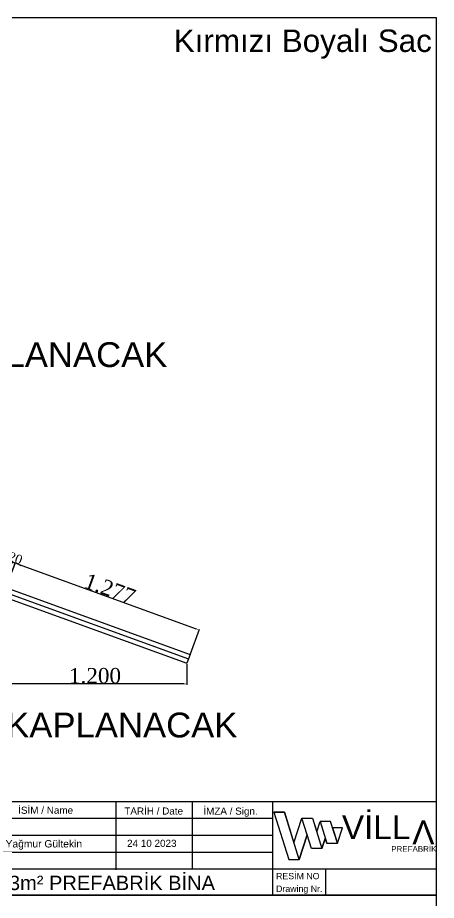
# Model space of a CAD drawing. Header units: millimetres. Extents: x 207124 to 218642, y -214832 to -203379.
# Drawn here: x 215909 to 218642, y -209141 to -203379 of the extents above; entities that cross this region are included whole.
import ezdxf
from ezdxf.enums import TextEntityAlignment as Align

# ---------------------------------------------------------------- set-up
doc = ezdxf.new("R2010")
doc.units = ezdxf.units.MM
doc.header["$MEASUREMENT"] = 0
for name, color, linetype in [('1', 250, 'Continuous'), ('Block1', 255, 'Continuous'), ('ÖLÇÜLENDİRME', 121, 'Continuous')]:
    doc.layers.add(name, color=color, linetype=linetype)
doc.styles.add('133', font='times.ttf')
doc.styles.get("Standard").update_dxf_attribs({"font": 'arial.ttf'})
doc.dimstyles.new('MAKAS', dxfattribs={"dimscale": 20, "dimtxt": 1.3, "dimasz": 1, "dimexe": 0.3, "dimexo": 0.3, "dimgap": 0.1, "dimtad": 1, "dimrnd": 1, "dimzin": 12, "dimdsep": 46, "dimlunit": 6, "dimtxsty": '133', "dimcen": 0.8, "dimdle": 0.0005, "dimclrd": 4, "dimclre": 6, "dimclrt": 2, "dimazin": 3, "dimtfac": 1, "dimtmove": 0, "dimatfit": 2, "dimldrblk": 'DOTSMALL', "dimfxl": 0, "dimtolj": 1, "dimtzin": 0, "dimarcsym": 0})

# ---------------------------------------------------------------- blocks, each defined once
blk = doc.blocks.new('*D7686')
at = {"layer": 'Defpoints', "color": 0}
for p in [(215873.7, -206933.6), (215856.4, -206981.3), (215875.2, -206988.1)]:
    blk.add_point(p, dxfattribs=at)
at = {"layer": 'ÖLÇÜLENDİRME', "color": 4, "lineweight": -2, "ltscale": 0.5}
for p, q in [((215854.9, -206926.7), (215836.1, -206919.9)), ((215892.5, -206940.4), (215873.7, -206933.6)), ((215911.3, -206947.2), (215930.1, -206954))]:
    blk.add_line(p, q, dxfattribs=at)
at = {"layer": 'ÖLÇÜLENDİRME', "color": 6, "lineweight": -2, "ltscale": 0.5}
for p, q in [((215858.5, -206975.7), (215875.8, -206927.9)), ((215877.2, -206982.5), (215894.6, -206934.7))]:
    blk.add_line(p, q, dxfattribs=at)
at = {"layer": 'ÖLÇÜLENDİRME', "color": 4}
for points in [[(215853.8, -206929.9), (215856.1, -206923.6), (215873.7, -206933.6)], [(215912.5, -206944.1), (215910.2, -206950.3), (215892.5, -206940.4)]]:
    blk.add_solid(points, dxfattribs=at)
at = {"layer": 'ÖLÇÜLENDİRME', "color": 2, "insert": (215894.2, -206906.5), "char_height": 60, "attachment_point": 5, "rotation": 340.04101, "style": '133'}
blk.add_mtext('\\A1;20', dxfattribs=at)
blk = doc.blocks.new('_DotSmall')
at = {"color": 0, "linetype": 'ByBlock', "const_width": 0.5}
blk.add_lwpolyline([(-0.0625, 0, 1), (0.0625, 0, 1)], format="xyb", close=True, dxfattribs=at)
blk = doc.blocks.new('*D7694')
at = {"layer": 'Defpoints', "color": 0}
for p in [(215813.8, -207593.1), (217013.8, -207593.1), (215813.8, -207728)]:
    blk.add_point(p, dxfattribs=at)
at = {"layer": 'ÖLÇÜLENDİRME', "color": 6, "lineweight": -2, "ltscale": 0.5}
for p, q in [((215813.8, -207599.1), (215813.8, -207734)), ((217013.8, -207599.1), (217013.8, -207734))]:
    blk.add_line(p, q, dxfattribs=at)
at = {"layer": 'ÖLÇÜLENDİRME', "color": 4, "lineweight": -2, "ltscale": 0.5}
blk.add_line((216993.8, -207728), (215833.8, -207728), dxfattribs=at)
at = {"layer": 'ÖLÇÜLENDİRME', "color": 4}
for points in [[(215833.8, -207724.6), (215833.8, -207731.3), (215813.8, -207728)], [(216993.8, -207731.3), (216993.8, -207724.6), (217013.8, -207728)]]:
    blk.add_solid(points, dxfattribs=at)
at = {"layer": 'ÖLÇÜLENDİRME', "color": 2, "insert": (216413.8, -207675.1), "char_height": 100, "attachment_point": 5, "style": '133'}
blk.add_mtext('\\A1;1.200', dxfattribs=at)
blk = doc.blocks.new('*D7695')
at = {"layer": 'Defpoints', "color": 0}
for p in [(215834.3, -207100.9), (217092.9, -207375.4), (217034.3, -207536.7)]:
    blk.add_point(p, dxfattribs=at)
at = {"layer": 'ÖLÇÜLENDİRME', "color": 6, "lineweight": -2, "ltscale": 0.5}
for p, q in [((215836.3, -207095.3), (215894.9, -206933.9)), ((217036.3, -207531.1), (217094.9, -207369.7))]:
    blk.add_line(p, q, dxfattribs=at)
at = {"layer": 'ÖLÇÜLENDİRME', "color": 4, "lineweight": -2, "ltscale": 0.5}
blk.add_line((215911.7, -206946.4), (217074.1, -207368.5), dxfattribs=at)
at = {"layer": 'ÖLÇÜLENDİRME', "color": 4}
for points in [[(215912.8, -206943.3), (215910.5, -206949.5), (215892.9, -206939.6)], [(217072.9, -207371.7), (217075.2, -207365.4), (217092.9, -207375.4)]]:
    blk.add_solid(points, dxfattribs=at)
at = {"layer": 'ÖLÇÜLENDİRME', "color": 2, "insert": (216510.9, -207107.7), "char_height": 100, "attachment_point": 5, "rotation": 340.04101, "style": '133'}
blk.add_mtext('\\A1;1.277', dxfattribs=at)

msp = doc.modelspace()

# ---------------------------------------------------------------- linework, layer by layer
at = {"linetype": 'Continuous', "lineweight": 25}
msp.add_line((218639.793, -208937.579), (214843.933, -208937.579), dxfattribs=at)
at = {"color": 254, "linetype": 'Continuous', "lineweight": 25, "ltscale": 1}
for p, q in [((218639.793, -208937.579), (217572.849, -208937.579)), ((217917.771, -208937.579), (217917.771, -209105.744))]:
    msp.add_line(p, q, dxfattribs=at)
at = {"color": 2}
for points in [[(209922.706, -203379.081), (218639.793, -203379.081), (218639.793, -209105.744), (209922.706, -209105.744)], [(214843.933, -208494.387), (218639.793, -208494.387), (218639.793, -209105.744), (214843.933, -209105.744)], [(209922.706, -209105.744), (218639.793, -209105.744), (218639.793, -214832.407), (209922.706, -214832.407)]]:
    msp.add_lwpolyline(points, close=True, dxfattribs=at)
msp.add_lwpolyline([(217580.581, -208564.636), (217677.931, -208873.734), (217745.716, -208873.734), (217649.97, -208564.636), (217580.581, -208564.636), (217649.97, -208564.636), (217712.087, -208765.171), (217763.509, -208603.295), (217832.989, -208603.295), (217894.842, -208801.439), (217826.21, -208801.439), (217798.161, -208712.799), (217745.716, -208873.734), (217798.161, -208712.799), (217763.509, -208603.295), (217832.989, -208603.295), (217860.843, -208692.523), (217882.98, -208627.004), (217926.193, -208768.415), (217916.738, -208737.476), (217894.842, -208801.439), (217916.738, -208737.476), (217926.193, -208768.415), (217995.672, -208768.415), (218028.717, -208666.802), (217962.795, -208666.802), (217995.672, -208768.415), (217949.917, -208627.004), (217882.98, -208627.004)])
at = {"layer": '1', "color": 7, "linetype": 'Continuous', "lineweight": 25, "ltscale": 1}
msp.add_line((217572.849, -208494.387), (217572.849, -209105.744), dxfattribs=at)
at = {"layer": '1', "color": 254, "linetype": 'Continuous', "lineweight": 25, "ltscale": 1, "flags": 128}
for points in [[(216549.04, -208494.387), (216549.04, -208940.406)], [(217047.749, -208494.387), (217047.749, -208937.579)]]:
    msp.add_lwpolyline(points, dxfattribs=at)
at = {"layer": '1', "color": 255, "linetype": 'Continuous', "lineweight": 25, "ltscale": 1, "flags": 128}
for points in [[(214843.933, -208605.185), (215785.716, -208605.185), (216556.568, -208605.185), (216870.614, -208605.185), (217572.849, -208605.185)], [(214843.933, -208715.983), (215785.716, -208715.983), (216556.568, -208715.983), (216870.614, -208715.983), (217572.849, -208715.983)], [(214843.933, -208826.781), (215785.716, -208826.781), (216556.568, -208826.781), (216870.614, -208826.781), (217572.849, -208826.781)]]:
    msp.add_lwpolyline(points, dxfattribs=at)
at = {"layer": 'Block1', "color": 1}
for p, q in [((213704.284, -206327.402), (217034.284, -207536.724)), ((213683.842, -206383.812), (217013.842, -207593.134)), ((217034.284, -207536.724), (217013.842, -207593.134))]:
    msp.add_line(p, q, dxfattribs=at)
at = {"layer": 'ÖLÇÜLENDİRME', "color": 2, "ltscale": 0.5}
msp.add_line((213694.063, -206355.607), (217024.063, -207564.929), dxfattribs=at)

# ---------------------------------------------------------------- texts
at = {"attachment_point": 1}
for s, insert, char_height in [('{\\f@Arial Unicode MS|b0|i0|c162|p34;VİLL}', (218025.315, -208585.97), 155.25), ('{\\f@Arial Unicode MS|b0|i0|c162|p34;PREFABRİK}', (218347.139, -208786.49), 37.26)]:
    msp.add_mtext_dynamic_manual_height_columns(s, width=910.24557, gutter_width=12.5, heights=[297.917], dxfattribs=dict(at, insert=insert, char_height=char_height))
at = {"insert": (218629.264, -208774.441), "char_height": 155.25, "attachment_point": 1, "rotation": 180}
msp.add_mtext_dynamic_manual_height_columns('{\\f@Arial Unicode MS|b0|i0|c162|p34;V}', width=910.24557, gutter_width=12.5, heights=[297.917], dxfattribs=at)
at = {"layer": '1', "color": 0, "lineweight": 25}
for s, height, p in [('İSİM / Name', 46.16587, (215912.447, -208575.637)), ('TARİH / Date', 46.16587, (216605.059, -208580.578)), ('İMZA / Sign.', 46.16587, (217120.905, -208581.07)), ('Yağmur Gültekin', 48.01251, (215830.021, -208795.402)), ('RESİM NO', 41.0363, (217595.505, -209002.592)), ('Drawing Nr.', 41.03633, (217595.505, -209085.232))]:
    msp.add_text(s, height=height, dxfattribs=at).set_placement(p)
msp.add_text('24 10 2023', height=46.1659, dxfattribs=at).set_placement((216945.787, -208791.356), align=Align.RIGHT)
msp.add_text('43m² PREFABRİK BİNA', height=93.65627, dxfattribs=at).set_placement((216487.946, -209073.444), align=Align.CENTER)
at = {"layer": 'ÖLÇÜLENDİRME', "color": 2, "attachment_point": 1}
for s, insert, char_height, width in [('Kırmızı Boyalı Sac', (216927.543, -203456.525), 146.62323, 6125.80121), ("Baş Makas 1 ad.  ( 100'lük Omega )  LAMBİRİ KAPLANACAK", (210680.455, -205497.606), 162, 10329.32356), ("Özel Baş Makas 1 ad.  ( 100'lük Omega )  LAMBİRİ KAPLANACAK", (210609.386, -207915.28), 162, 10329.32356)]:
    msp.add_mtext(s, dxfattribs=dict(at, insert=insert, char_height=char_height, width=width))

# ---------------------------------------------------------------- dimensions: what is measured, and where the dimension line sits
at = {"layer": 'ÖLÇÜLENDİRME', "color": 1, "ltscale": 0.5}
dim = msp.add_linear_dim(base=(215873.744, -206933.562), p1=(215875.201, -206988.141), p2=(215856.403, -206981.314), angle=160.0410132, dimstyle='MAKAS', override={"dimtxt": 3}, dxfattribs=at)
dim.commit()
dim.dimension.update_dxf_attribs({"geometry": '*D7686', "text_midpoint": (215883.143, -206936.976), "dimtype": 161})
for p1, p2, distance, picture, middle in [((215834.284, -207100.932), (217034.284, -207536.724), 171.666, '*D7695', (216510.94, -207107.749)), ((217013.842, -207593.134), (215813.842, -207593.134), 134.822, '*D7694', (216413.842, -207675.055))]:
    dim = msp.add_aligned_dim(p1=p1, p2=p2, distance=distance, dimstyle='MAKAS', override={"dimtxt": 5, "dimdle": 1}, dxfattribs=at)
    dim.commit()
    dim.dimension.update_dxf_attribs({"geometry": picture, "text_midpoint": middle})

doc.saveas('drawing.dxf')
